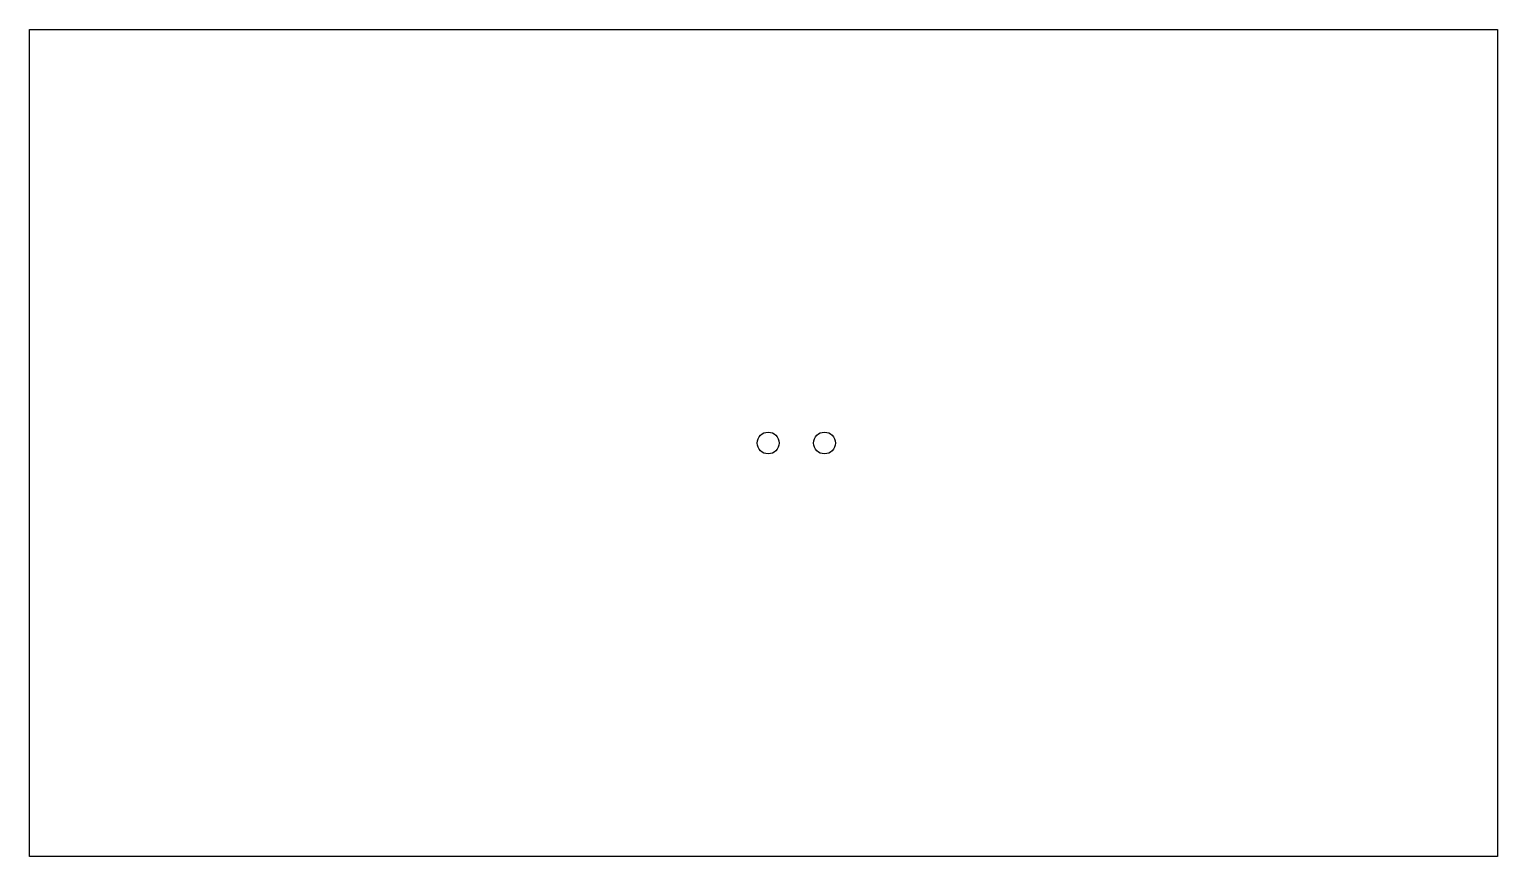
# Model space of a CAD drawing. Header units: millimetres. Extents: x 11 to 389, y 6 to 219.
import ezdxf

# ---------------------------------------------------------------- set-up
doc = ezdxf.new("R2010")
doc.units = ezdxf.units.MM

msp = doc.modelspace()

# ---------------------------------------------------------------- linework, layer by layer
at = {"color": 7, "linetype": 'Continuous', "lineweight": 25}
for p, q in [((11, 6), (11, 219)), ((11, 219), (389, 219)), ((389, 219), (389, 6)), ((389, 6), (11, 6))]:
    msp.add_line(p, q, dxfattribs=at)
for centre in [(201.2, 112.5), (215.7, 112.5)]:
    msp.add_circle(centre, 2.8, dxfattribs=at)

doc.saveas('drawing.dxf')
